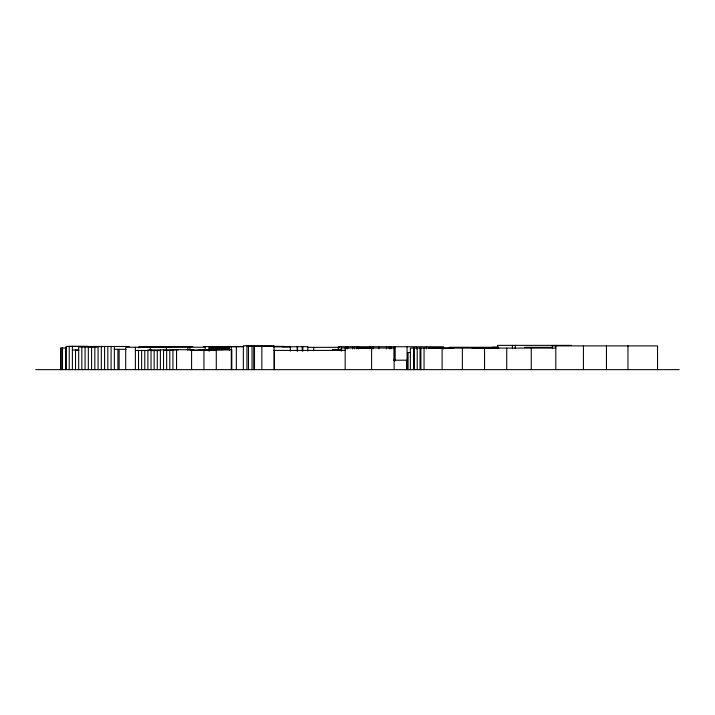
<?xml version="1.0" encoding="UTF-8"?>
<svg xmlns="http://www.w3.org/2000/svg" width="715" height="715" viewBox="0 0 715 715"><rect width="100%" height="100%" fill="white"/><g stroke="black" fill="none" stroke-linecap="round" stroke-linejoin="round"><path stroke-width="1.07" d="M571.437 345.363L497.658 345.363L497.658 348.679M87.302 346.364L69.239 346.364L69.239 369.646M248.302 346.373L283.962 346.373M129.263 346.498L66.084 346.418L66.084 369.646M161.796 346.578L192.844 346.578M203.534 346.587L243.797 346.614L217.548 346.829L217.548 350.091M170.921 346.811L152.644 346.873M88.329 346.838L106.499 346.498M273.416 346.838L290.353 346.838L290.353 351.181M492.117 347.267L498.516 347.267M307.379 347.356L339.509 347.338M449.324 347.284L498.516 347.276M524.756 347.302L552.445 347.347M66.486 348.008L60.757 348.008L60.757 369.646M341.243 347.973L371.612 347.973L371.612 369.646M357.929 348.062L394.153 348.026L394.153 369.646M555.805 348.08L410.383 348.098L410.347 369.646M114.346 349.322L126.063 349.322M332.252 349.474L341.806 349.474M178.33 349.841L147.898 349.921L147.898 369.646M72.385 350.028L78.775 350.028M210.094 350.046L198.046 350.162M75.531 350.243L78.722 350.243M216.288 350.225L190.798 350.216L190.798 349.68M172.959 350.377L169.786 350.377L169.786 369.646M193.05 350.323L210.255 350.314M135.394 350.475L148.085 350.475M151.026 350.547L160.544 350.547M163.529 350.448L173.048 350.448M273.452 350.421L345.175 350.421M410.347 352.558L408.059 352.558L408.059 369.646M393.545 360.199L406.737 360.199L406.737 369.646M35.75 369.646L679.25 369.646M657.541 369.646L657.541 345.899L552.284 345.899L552.284 348.08M627.958 345.89L627.958 369.646M606.463 345.89L606.463 369.646M583.431 345.89L583.431 369.646M555.805 345.899L555.805 369.646M531.263 348.08L531.263 369.646M515.274 345.354L515.274 348.661M512.458 345.354L512.458 348.679M506.721 348.071L506.721 369.646M498.873 348.134L472.141 348.16M484.547 348.053L484.547 369.646M462.373 348.053L462.373 369.646M453.641 348.16L428.464 348.098M443.488 348.947L443.488 346.775L417.22 346.775L417.22 369.646M442.102 348.044L442.102 369.646M426.408 346.775L426.408 348.947M424.049 348.044L424.049 369.646M420.912 348.044L420.912 369.646M420.054 348.044L420.054 369.646M416.461 348.911L416.461 346.73L338.597 346.73L338.597 350.001M414.378 348.098L414.378 369.646M413.52 348.098L413.52 369.646M407.067 346.73L407.067 369.646M395.181 346.73L395.181 360.914M394.305 346.73L394.305 360.914M390.899 346.73L390.899 348.911M389.318 346.73L389.318 348.911M386.511 346.73L386.511 348.911M378.789 346.73L378.789 348.911M372.98 346.73L372.98 348.911M369.923 346.73L369.923 348.911M358.644 346.73L358.644 348.911M356.839 346.73L356.839 348.911M354.354 346.73L354.354 348.911M352.504 346.73L352.504 348.911M347.794 346.73L347.794 348.911M345.944 346.73L345.944 348.911M345.175 347.973L345.175 369.646M341.243 346.73L341.243 351.226M338.302 347.311L338.302 349.555M313.751 347.311L313.751 350.699M307.825 351.056L307.825 346.686L282.041 346.838M302.82 346.686L302.82 351.056M302.204 346.686L302.204 351.056M297.538 346.686L297.538 351.056M297.163 346.686L297.163 351.056M274.453 350.421L274.453 369.646M274.042 369.646L274.042 345.756L243.35 345.765L243.35 369.646M261.851 345.756L261.851 369.646M254.495 345.756L254.495 369.646M253.789 345.756L253.789 369.646M252.038 345.756L252.038 369.646M248.471 345.747L248.471 369.646M246.952 345.747L246.952 369.646M236.343 346.614L236.343 369.646M231.803 369.646L231.803 349.617L209.772 349.617L209.772 350.225M231.303 346.614L231.303 369.646M229.622 349.617L229.622 350.35M229.461 346.614L229.461 349.903M228.469 346.614L228.469 349.966M227.468 346.686L227.468 349.966M226.646 346.686L226.646 349.966M225.431 346.686L225.431 349.966M224.608 346.686L224.608 349.966M223.5 346.686L223.5 349.966M222.615 346.829L222.615 350.091M221.516 346.829L221.516 350.091M220.694 346.829L220.694 350.091M219.478 346.829L219.478 350.091M218.647 346.829L218.647 350.091M216.734 346.587L216.734 349.885M216.288 349.617L216.288 369.646M215.626 346.587L215.626 349.885M215.403 349.617L215.403 350.35M214.804 346.587L214.804 349.885M214.563 349.617L214.563 350.225M213.588 346.587L213.562 350.35M213.061 349.617L213.061 350.225M212.766 346.587L212.766 349.885M211.658 346.587L211.658 349.885M210.773 346.587L210.773 349.885M210.487 349.617L210.487 350.225M209.674 346.587L209.674 350.985M208.852 346.587L208.852 350.985M205.259 350.439L205.259 347.24L125.715 347.267L125.715 369.646M203.936 350.216L203.936 369.646M193.747 350.216L193.747 349.68L172.914 349.68L172.914 369.646M191.817 349.68L191.817 350.216M191.584 349.68L191.584 369.646M189.922 347.24L189.922 350.439M187.822 347.24L187.822 350.439M176.542 349.68L176.542 369.646M168.284 346.811L138.889 346.9L138.889 348.008M166.658 350.448L166.658 369.646M166.381 347.24L166.381 350.466M163.529 349.841L163.529 369.646M160.401 349.841L160.401 369.646M159.454 346.909L141.606 346.9M157.282 350.457L157.282 369.646M154.154 350.484L154.154 369.646M151.026 349.921L151.026 369.646M150.195 347.267L150.195 350.475M144.77 350.493L144.77 369.646M141.642 350.475L141.642 369.646M138.522 350.475L138.522 369.646M135.394 347.267L135.394 369.646M119.137 349.322L119.137 369.646M117.912 349.322L117.912 369.646M114.346 346.498L114.346 369.646M111.093 346.462L111.093 369.646M107.84 346.462L107.84 369.646M104.587 346.435L104.587 369.646M101.333 346.435L101.333 369.646M98.08 346.471L98.08 369.646M96.74 346.516L96.74 347.025L78.677 347.025L78.677 369.646M94.836 346.48L94.836 369.646M91.583 346.498L91.583 369.646M88.329 346.516L88.329 369.646M85.076 346.516L85.076 369.646M81.823 346.516L81.823 369.646M75.531 350.028L75.531 369.646M72.385 346.364L72.385 369.646M65.789 348.008L65.789 369.646M62.509 348.008L62.509 369.646M61.016 348.008L61.016 369.646"/></g></svg>
